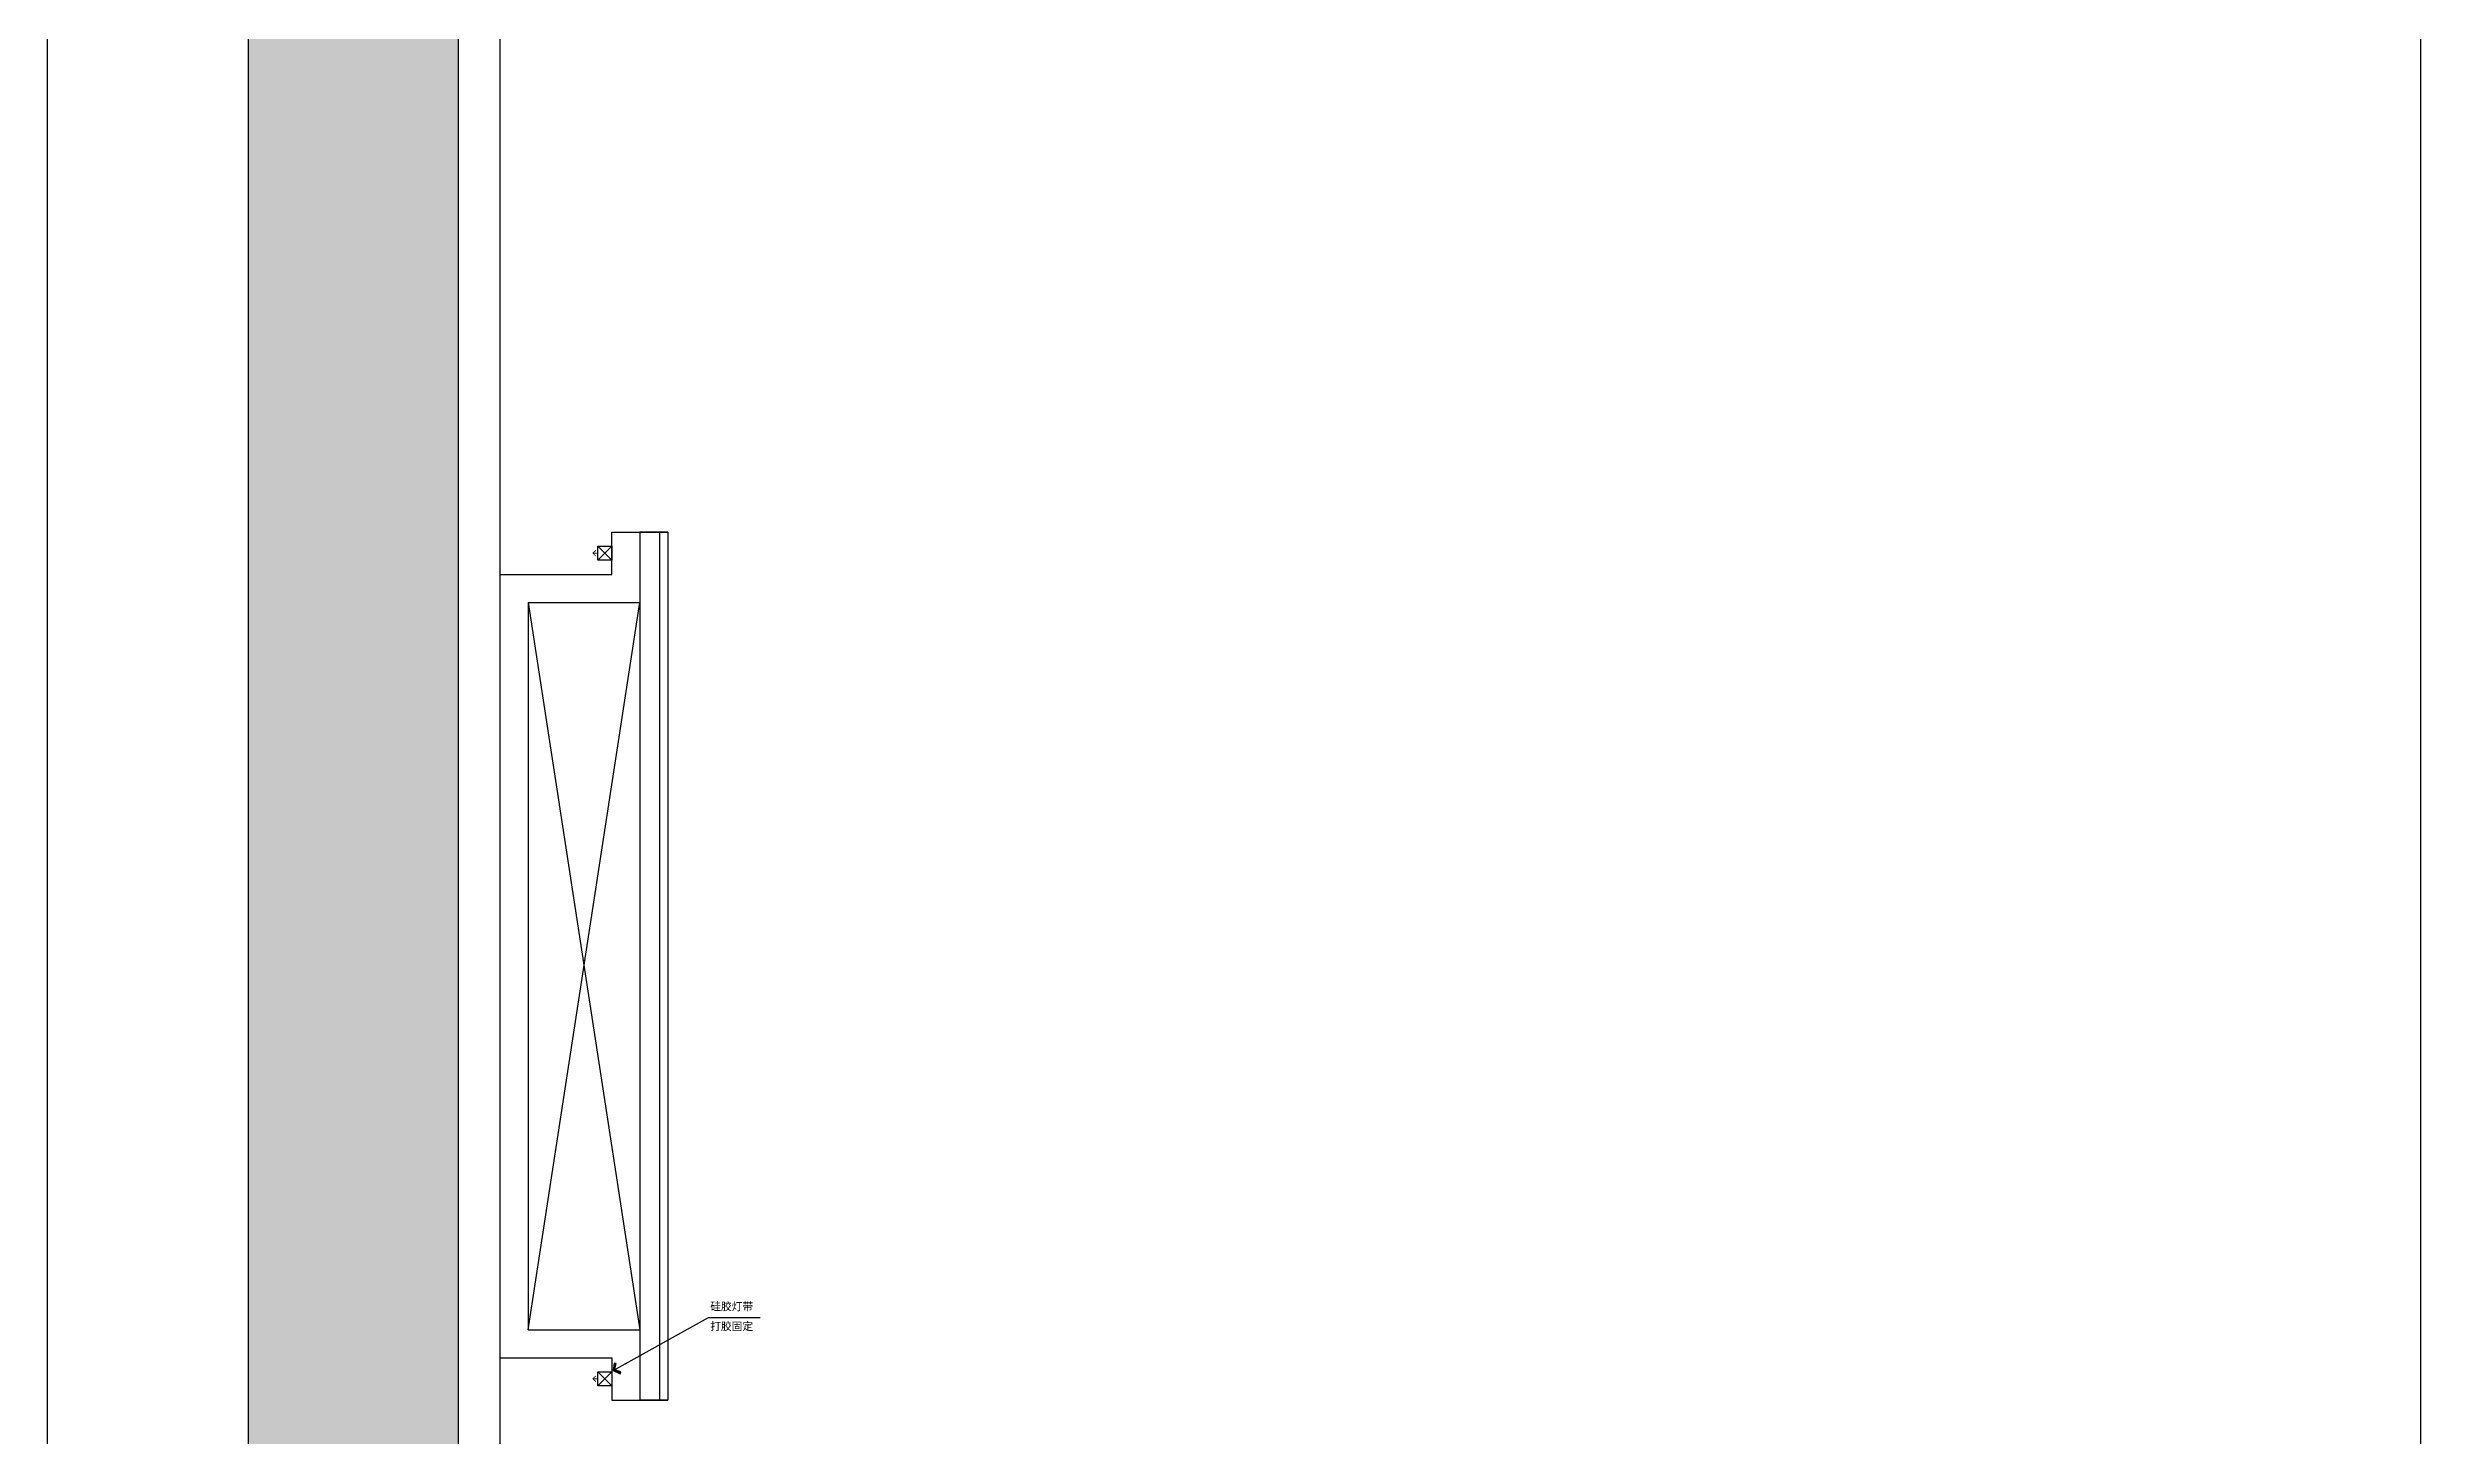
# Model space of a CAD drawing. Extents: x 11992 to 29481, y -6727 to 6811.
# Drawn here: x 25988 to 27684, y 358 to 1351 of the extents above; entities that cross this region are included whole.
import ezdxf

# ---------------------------------------------------------------- set-up
doc = ezdxf.new("R2010")
doc.units = 0
doc.header["$MEASUREMENT"] = 0
doc.layers.get('0').update_dxf_attribs({"color": 8, "linetype": 'CONTINUOUS'})
doc.layers.add('zoylight 1灯带', color=1, linetype='CONTINUOUS', lineweight=30)
doc.layers.add('zoylight 6节点', color=8, linetype='CONTINUOUS')
doc.styles.add('尺寸标注', font='ARCHS.SHX', dxfattribs={"width": 0.8})
doc.styles.add('文字', font='')
doc.styles.get('文字').set_extended_font_data('SimSun')
doc.dimstyles.new('海龍[布局]1：1', dxfattribs={"dimtxt": 2.25, "dimasz": 1, "dimexe": 1.5, "dimexo": 1, "dimgap": 1, "dimtad": 1, "dimdec": 0, "dimrnd": 5, "dimdsep": 46, "dimtxsty": '尺寸标注', "dimblk": 'ARCHTICK', "dimcen": 1, "dimclrd": 44, "dimclre": 44, "dimclrt": 2, "dimadec": 0, "dimazin": 2, "dimtfac": 1, "dimtdec": 4, "dimtix": 1, "dimtmove": 2, "dimatfit": 3, "dimldrblk": 'hl_arrow2', "dimfxl": 0, "dimtolj": 1, "dimarcsym": 0})

# ---------------------------------------------------------------- blocks, each defined once
blk = doc.blocks.new('_ArchTick')
at = {"color": 0, "linetype": 'ByBlock', "const_width": 0.15}
blk.add_lwpolyline([(-0.5, -0.5), (0.5, 0.5)], dxfattribs=at)
blk = doc.blocks.new('hl_arrow2')
at = {"color": 4}
blk.add_line((-0.22, 0), (-1, 0), dxfattribs=at)
blk.add_lwpolyline([(-0.22, 0), (-0.86, -0.69), (-0.65, -0.86), (0, 0), (-0.65, 0.86), (-0.86, 0.69)], close=True, dxfattribs=at)
for points in [[(-0.86, 0.69), (-0.65, 0.86), (-0.22, 0), (0, 0)], [(-0.86, -0.69), (-0.65, -0.86), (-0.22, 0), (0, 0)]]:
    blk.add_solid(points, dxfattribs=at)
blk = doc.blocks.new('硅胶灯带')
at = {"layer": 'zoylight 1灯带', "color": 6}
for p, q in [((5, 5), (-5, -5)), ((-5, 5), (5, -5))]:
    blk.add_line(p, q, dxfattribs=at)
blk.add_lwpolyline([(5, 5), (-5, 5), (-5, -5), (5, -5), (5, 5)], dxfattribs=at)
at = {"layer": 'zoylight 6节点', "color": 2, "const_width": 0.6}
for points in [[(-8.7, -0.1), (-6.5, 2)], [(-5, 0), (-8.7, -0.1)], [(-8.7, -0.1), (-6.5, -2.1)]]:
    blk.add_lwpolyline(points, dxfattribs=at)
blk = doc.blocks.new('ghghg')
at = {"layer": 'zoylight 6节点'}
h = blk.add_hatch(dxfattribs=at)
h.set_pattern_fill('钢筋混凝土', color=251, scale=5, style=0)
h.set_pattern_definition([(45, (-54481.562, 53508.498), (-17.6776695, 17.6776695), []), (50, (-54481.56, 53508.5), (71.72602, -6.275213), [7.5, -82.5]), (355, (-54481.56, 53508.5), (-13.87513, 75.21921), [6, -66]), (100.4514, (-54475.585, 53507.975), (57.85094, 68.943954), [6.37402, -70.11421]), (46.1842, (-54481.56, 53528.5), (106.7241, -16.5519), [11.25, -123.75]), (96.6356, (-54472.67, 53527.12), (93.46627, 97.41179), [9.56103, -105.1713]), (351.1842, (-54481.56, 53528.5), (93.4662, 97.41186), [9, -99]), (21, (-54471.56, 53523.5), (59.690705, -40.26189), [7.5, -82.5]), (326, (-54471.56, 53523.5), (24.33153, 72.515005), [6, -66]), (71.4514, (-54466.59, 53520.14), (84.02226, 32.25305), [6.37402, -70.11421]), (37.5, (-54481.562, 53508.498), (1.2159855, 33.289385), [0, -65.2, 0, -67, 0, -66.25]), (7.5, (-54481.562, 53508.498), (26.306954, 39.441171), [0, -38.2, 0, -63.7, 0, -25.25]), (327.5, (-54503.862, 53508.498), (53.382244, -2.255487), [0, -25, 0, -78, 0, -103.5]), (317.5, (-54513.86, 53508.5), (58.318617, 10.010498), [0, -32.5, 0, -51.8, 0, -73.5])])
h.paths.add_polyline_path([(-1403.1, 315.6), (-316.1, 315.6), (-318.7, 3435.6), (-1403.1, 3435.6)], flags=16)
h.paths.add_polyline_path([(-284.7, 215.6), (-282.8, 218.8), (-281.2, 222), (-279.8, 225.2), (-278.7, 228.4), (-277.9, 231.7), (-277.4, 235), (-277.2, 238.3), (-277.4, 241.7), (-277.9, 245.1), (-278.7, 248.5), (-279.9, 252), (-281.5, 255.5), (-283.3, 259.1), (-285.3, 262.6), (-287.6, 266.2), (-290, 269.8), (-292.6, 273.4), (-295.2, 277), (-297.9, 280.6), (-300.5, 284.2), (-303.1, 287.8), (-305.7, 291.4), (-308.1, 294.9), (-310.3, 298.5), (-312.4, 302), (-314.1, 305.5), (-315.6, 308.9), (-316.8, 312.3), (-317.6, 315.6), (-316.1, 315.6), (-318.7, 3435.6), (-320.1, 3435.6), (-317.4, 3438.7), (-314.9, 3441.7), (-312.6, 3444.7), (-310.5, 3447.8), (-308.6, 3450.9), (-307, 3454), (-305.6, 3457.1), (-304.5, 3460.3), (-303.7, 3463.5), (-303.1, 3466.7), (-302.8, 3470), (-302.9, 3473.3), (-303.3, 3476.6), (-304, 3479.9), (-305.1, 3483.3), (-306.5, 3486.7), (-308.2, 3490.2), (-310.1, 3493.7), (-312.2, 3497.2), (-314.6, 3500.7), (-317, 3504.2), (-319.5, 3507.7), (-322.1, 3511.2), (-324.7, 3514.8), (-327.3, 3518.3), (-329.9, 3521.8), (-332.3, 3525.3), (-334.6, 3528.8), (-336.7, 3532.2), (-338.6, 3535.6), (-1553.1, 3535.6), (-1553.1, 215.6)])
at = {"layer": 'zoylight 6节点', "color": 251}
for p, q in [((-1373.1, 355.6), (-1373.1, 3435.6)), ((-1293.1, 2271), (-1253.1, 2271)), ((-1293.1, 2271), (-1253.1, 2271)), ((-1293.1, 2271), (-1253.1, 2271)), ((-1293.1, 2240.6), (-1293.1, 2271)), ((-1253.1, 2271), (-1273.1, 2271)), ((-1273.1, 2271), (-1273.1, 1650.4)), ((-1253.1, 2271), (-1273.1, 2271)), ((-1259.1, 2271), (-1259.1, 1650.4)), ((-1253.1, 2271), (-1253.1, 1650.4)), ((-1373.1, 2240.6), (-1293.1, 2240.6)), ((-1353.1, 2220.6), (-1353.1, 1700.6)), ((-1353.1, 2220.6), (-1273.1, 2220.6)), ((-1353.1, 2220.6), (-1273.1, 1700.6)), ((-1353.1, 1700.6), (-1273.1, 2220.6)), ((-1353.1, 1700.6), (-1273.1, 1700.6)), ((-1373.1, 1680.6), (-1293.1, 1680.6)), ((-1293.1, 1680.6), (-1293.1, 1650.4)), ((-1293.1, 1650.4), (-1253.1, 1650.4)), ((-1253.1, 1650.4), (-1273.1, 1650.4))]:
    blk.add_line(p, q, dxfattribs=at)
blk.add_lwpolyline([(-1696.7, 3824.3), (0, 3824.3), (0, 0), (-1696.7, 0)], close=True, dxfattribs=at)
for points in [[(-338.6, 3535.6), (-1553.1, 3535.6), (-1553.1, 215.6), (-284.7, 215.6)], [(-320.1, 3435.6), (-1403.1, 3435.6), (-1403.1, 315.6), (-317.6, 315.6)]]:
    blk.add_lwpolyline(points, dxfattribs=at)
at = {"layer": 'zoylight 6节点', "xscale": -1, "rotation": 180}
for p in [(-1298.1, 2255.8), (-1298.1, 1665.5)]:
    blk.add_blockref('硅胶灯带', p, dxfattribs=at)
at = {"layer": 'zoylight 6节点', "char_height": 5.62, "attachment_point": 1, "style": '文字'}
for s, insert in [('{\\C3;硅胶灯带}', (-1222.8, 1720.1)), ('{\\C3;打胶固定}', (-1222.8, 1705.9))]:
    blk.add_mtext(s, dxfattribs=dict(at, insert=insert))
at = {"layer": 'zoylight 6节点'}
blk.add_leader([(-1292.2, 1671.4), (-1224.1, 1709.5), (-1187, 1709.5)], dimstyle='海龍[布局]1：1', override={"dimasz": 5, "dimclrd": 4}, dxfattribs=at)

msp = doc.modelspace()

# ---------------------------------------------------------------- block references
at = {"layer": 'zoylight 6节点'}
msp.add_blockref('ghghg', (27684.3, -1266.8), dxfattribs=at)

doc.saveas('drawing.dxf')
